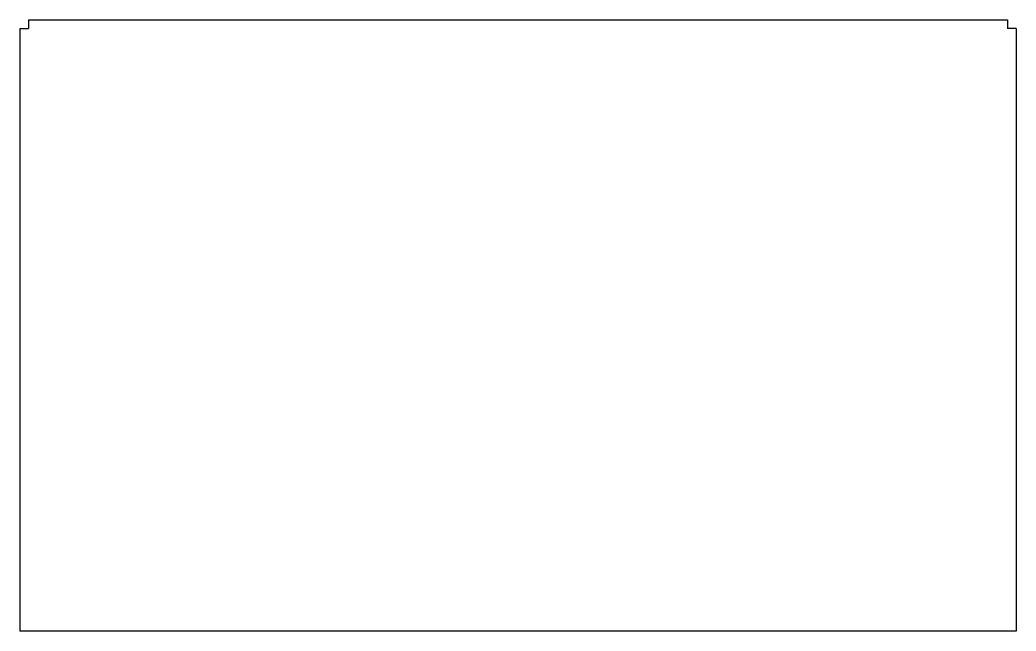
# Model space of a CAD drawing. Extents: x 4 to 489, y 4 to 302.
import ezdxf

# ---------------------------------------------------------------- set-up
doc = ezdxf.new("R2010")
doc.units = 0
doc.header["$MEASUREMENT"] = 0
doc.layers.add('VISIBLE', color=7, linetype='CONTINUOUS')

msp = doc.modelspace()

# ---------------------------------------------------------------- linework, layer by layer
at = {"layer": 'VISIBLE'}
for p, q in [((7.7, 301.5, 424), (484.8, 301.5, 424)), ((7.7, 301.5, 424), (7.7, 297.3, 424)), ((484.8, 301.5, 424), (484.8, 297.3, 424)), ((3.5, 297.3, 424), (7.7, 297.3, 424)), ((3.5, 297.3, 424), (3.5, 3.5, 424)), ((489, 297.3, 424), (484.8, 297.3, 424)), ((489, 297.3, 424), (489, 3.5, 424)), ((489, 3.5, 424), (3.5, 3.5, 424))]:
    msp.add_line(p, q, dxfattribs=at)

doc.saveas('drawing.dxf')
